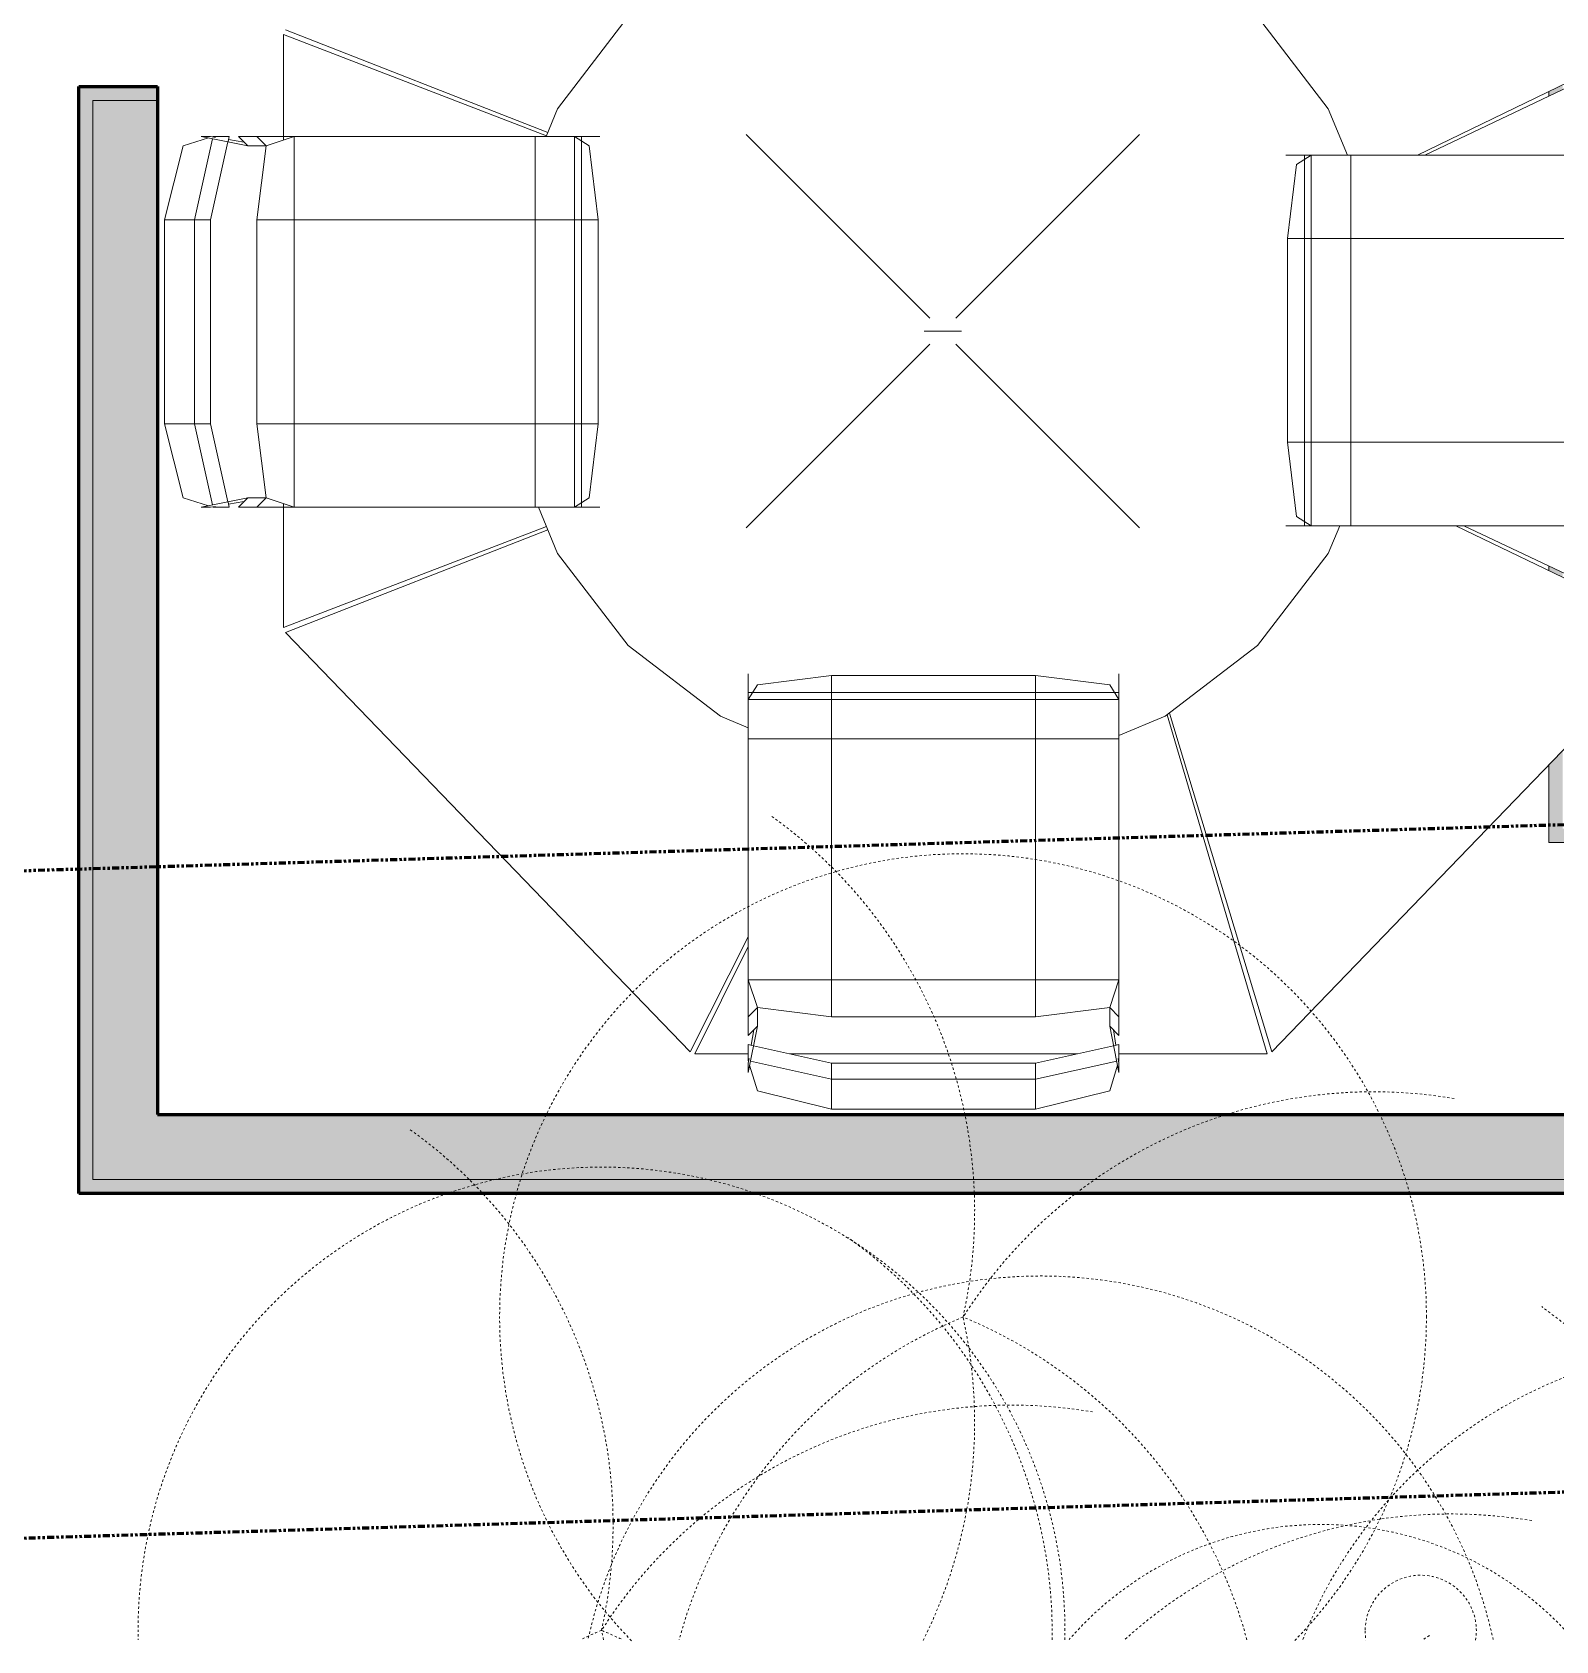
# Model space of a CAD drawing. Header units: inches. Extents: x -4061 to -1937, y 9836 to 11171.
# Drawn here: x -3141.8 to -3059.6, y 9871.1 to 9957.9 of the extents above; entities that cross this region are included whole.
import ezdxf

# ---------------------------------------------------------------- set-up
doc = ezdxf.new("R2010")
doc.units = ezdxf.units.IN
doc.header["$MEASUREMENT"] = 0
doc.linetypes.add('Dash', pattern=[0.25, 0.125, -0.125])
doc.linetypes.add('Double Dash 3_8_', pattern=[1, 0.375, -0.125, 0.125, -0.125, 0.125, -0.125])
for name, color, linetype, lineweight in [('0-1', 7, 'Continuous', 5), ('0-2', 7, 'Continuous', 9), ('0-3', 53, 'Continuous', 9), ('0-4', 250, 'Double Dash 3_8_', 60), ('A-DETL-GENF-HDLN-1', 53, 'Dash', 9), ('A-DETL-MBND-1', 23, 'Continuous', 5), ('A-DETL-MBND-3', 7, 'Continuous', 9), ('A-WALL-2', 250, 'Continuous', 60), ('A-WALL-3', 10, 'Continuous', 18), ('A-WALL-4', 23, 'Continuous', 5), ('A-WALL-5', 243, 'Continuous', 18), ('C-PROP-LINE-1', 250, 'Double Dash 3_8_', 60), ('L-SITE', 91, 'Continuous', 9)]:
    doc.layers.add(name, color=color, linetype=linetype, lineweight=lineweight)

# ---------------------------------------------------------------- blocks, each defined once
blk = doc.blocks.new('fountain grass 26747 - fountain grass 26747-V47-ENLARGED RCP - 1ST FLOOR PLAN - WEST')
at = {"layer": 'A-DETL-GENF-HDLN-1'}
for centre, radius, start, end in [((-25.612, 5.7), 26.239, 7.44428, 54.54659), ((0, 0), 25, 21.38803, 158.63798), ((22.141, -14.08), 26.239, 80.45341, 117.70131)]:
    blk.add_arc(centre, radius, start, end, dxfattribs=at)
blk = doc.blocks.new('lupin 26755 - lupin 26755-V50-ENLARGED RCP - 1ST FLOOR PLAN - WEST')
at = {"layer": 'A-DETL-GENF-HDLN-1'}
for centre, radius, start, end in [((0, 0), 18, 220.90881, 319.09119), ((-5.363, -12.255), 3, 170.31339, 360), ((-12.131, -1.52), 12.226, 300.9755, 302.84679), ((-5.363, -12.255), 3, 360, 9.68661)]:
    blk.add_arc(centre, radius, start, end, dxfattribs=at)
blk = doc.blocks.new('fountain grass 26747 - fountain grass 26747-V51-ENLARGED RCP - 1ST FLOOR PLAN - WEST')
at = {"layer": 'A-DETL-GENF-HDLN-1'}
for centre, radius, start, end in [((-25.612, 5.7), 26.239, 347.45341, 54.54659), ((0, 0), 25, 360, 224.33627), ((22.141, -14.08), 26.239, 80.45341, 147.54659), ((10.021, -24.25), 26.239, 112.45341, 164.89062), ((-25.612, -5.7), 26.239, 333.39724, 12.54659), ((-10.021, -24.25), 26.239, 15.10938, 67.54659), ((0, 0), 25, 315.70748, 360)]:
    blk.add_arc(centre, radius, start, end, dxfattribs=at)
blk = doc.blocks.new('fountain grass 26747 - fountain grass 26747-V52-ENLARGED RCP - 1ST FLOOR PLAN - WEST')
at = {"layer": 'A-DETL-GENF-HDLN-1'}
for centre, radius, start, end in [((-25.612, 5.7), 26.239, 347.45341, 54.54659), ((0, 0), 25, 360, 181.18245), ((22.141, -14.08), 26.239, 80.45341, 147.54659), ((10.021, -24.25), 26.239, 112.45341, 114.96498), ((-25.612, -5.7), 26.239, 11.4081, 12.54659), ((-10.021, -24.25), 26.239, 65.03502, 67.54659), ((0, 0), 25, 358.8137, 360)]:
    blk.add_arc(centre, radius, start, end, dxfattribs=at)
blk = doc.blocks.new('fountain grass 26747 - fountain grass 26747-V53-ENLARGED RCP - 1ST FLOOR PLAN - WEST')
at = {"layer": 'A-DETL-GENF-HDLN-1'}
for centre, radius, start, end in [((-25.612, 5.7), 26.239, 359.25621, 54.54659), ((0, 0), 25, 12.41921, 167.6026), ((22.141, -14.08), 26.239, 80.45341, 132.10604)]:
    blk.add_arc(centre, radius, start, end, dxfattribs=at)
blk = doc.blocks.new('CTR  - Topography_rvt-1-ENLARGED RCP - 1ST FLOOR PLAN - WEST')
at = {"layer": '0-3'}
for name, p in [('fountain grass 26747 - fountain grass 26747-V51-ENLARGED RCP - 1ST FLOOR PLAN - WEST', (-3091.549, 9888.589)), ('fountain grass 26747 - fountain grass 26747-V52-ENLARGED RCP - 1ST FLOOR PLAN - WEST', (-3111.052, 9871.682)), ('fountain grass 26747 - fountain grass 26747-V53-ENLARGED RCP - 1ST FLOOR PLAN - WEST', (-3087.365, 9865.807)), ('fountain grass 26747 - fountain grass 26747-V47-ENLARGED RCP - 1ST FLOOR PLAN - WEST', (-3049.943, 9862.076))]:
    blk.add_blockref(name, p, dxfattribs=at)
at = {"layer": '0-3', "rotation": 180}
blk.add_blockref('lupin 26755 - lupin 26755-V50-ENLARGED RCP - 1ST FLOOR PLAN - WEST', (-3072.222, 9859.402), dxfattribs=at)
blk = doc.blocks.new('Outdoor Table01 - 02ZUTB01_dwg-1294291-ENLARGED RCP - 1ST FLOOR PLAN - WEST')
at = {"layer": 'L-SITE'}
for p, q in [((-18.971, 16.971), (-22.785, 12)), ((18.785, 12), (14.971, 16.971)), ((-23.389, 10.541), (-37.573, 16)), ((-37.573, 10.309), (-37.573, 16)), ((-23.317, 10.714), (-37.467, 16.263)), ((23.611, 9.5), (37.574, 16.263)), ((23.997, 9.5), (37.679, 16)), ((-22.785, 12), (-23.406, 10.5)), ((19.82, 9.5), (18.785, 12)), ((-41.617, 10.423), (-42.986, 10)), ((-41.5, 10.5), (-42, 10.5)), ((-42, 10.5), (-39.5, 10)), ((-41.243, 10.457), (-41.5, 10.5)), ((-41.37, 10.5), (-41.415, 10.486)), ((-41.37, 10.5), (-40.5, 10.5)), ((-40.5, 10.5), (-40.561, 10.227)), ((-39.5, 10), (-40, 10.5)), ((-40, 10.5), (-22, 10.5)), ((-40, 10.5), (-39, 10.5)), ((-38.5, 10), (-39, 10.5)), ((-39, 10.5), (-22.5, 10.5)), ((-37, 10.5), (-38.5, 10)), ((-24, 10.5), (-37, 10.5)), ((-37, 10.5), (-37, 6)), ((-21.5, 10.5), (-25, 10.5)), ((-20.5, 10.5), (-24, 10.5)), ((-21.87, 10.5), (-24, 10.5)), ((-24, 10.5), (-24, 6)), ((-22.5, 10.5), (-21.5, 10.5)), ((-22.5, 10.5), (-22, 10.5)), ((-22, 10.5), (-20.5, 10.5)), ((-21.87, 10.5), (-21.085, 10)), ((-21.87, 10.5), (-21.87, 6)), ((-21.5, -9.5), (-21.5, 10.5)), ((-21.5, -9.5), (-21.5, 10.5)), ((-21.5, 10.5), (-20.5, 10.5)), ((-2.707, 0.707), (-12.607, 10.607)), ((-3.414, 1.414), (-12.607, 10.607)), ((-1.293, 0.707), (8.607, 10.607)), ((-0.586, 1.414), (8.607, 10.607)), ((-43.986, 6), (-42.986, 10)), ((-42.37, 6), (-41.397, 10.379)), ((-40.564, 10.213), (-41.5, 6)), ((-39.7, 10.2), (-40.536, 10.339)), ((-38.5, 10), (-39.5, 10)), ((-38.5, 10), (-39, 6)), ((-21.085, 10), (-20.585, 6)), ((20, 9.5), (16.5, 9.5)), ((16.5, 9.5), (18, 9.5)), ((16.5, 9.5), (17.5, 9.5)), ((16.585, 5), (17.085, 9)), ((17.085, 9), (17.87, 9.5)), ((17.5, 9.5), (17.5, -10.5)), ((17.5, 9.5), (17.5, -10.5)), ((17.5, 9.5), (21, 9.5)), ((17.5, 9.5), (18.5, 9.5)), ((17.87, 9.5), (20, 9.5)), ((17.87, 5), (17.87, 9.5)), ((18, 9.5), (36, 9.5)), ((18.5, 9.5), (18, 9.5)), ((18.5, 9.5), (35, 9.5)), ((20, 9.5), (33, 9.5)), ((20, 5), (20, 9.5)), ((-43.986, -5), (-43.986, 6)), ((-43.986, 6), (-42.37, 6)), ((-42.37, -5), (-42.37, 6)), ((-42.37, 6), (-41.5, 6)), ((-41.5, 6), (-41.5, -5)), ((-39, 6), (-39, -5)), ((-37, 6), (-39, 6)), ((-24, 6), (-37, 6)), ((-37, 6), (-37, -5)), ((-21.87, 6), (-24, 6)), ((-24, 6), (-24, -5)), ((-21.87, 6), (-20.585, 6)), ((-21.87, 6), (-21.87, -5)), ((-20.585, 6), (-20.585, -5)), ((16.585, -6), (16.585, 5)), ((17.87, 5), (16.585, 5)), ((17.87, -6), (17.87, 5)), ((20, 5), (17.87, 5)), ((20, -6), (20, 5)), ((33, 5), (20, 5)), ((-3.414, 1.414), (-2.707, 0.707)), ((-2.707, 0.707), (-3.414, 1.414)), ((-0.586, 1.414), (-1.293, 0.707)), ((-0.586, 1.414), (-1.293, 0.707)), ((-2.707, -0.707), (-12.607, -10.607)), ((-2.707, -0.707), (-3.414, -1.414)), ((-2.707, -0.707), (-3.414, -1.414)), ((-3, 0), (-1, 0)), ((-3, 0), (-1, 0)), ((-1.293, -0.707), (8.607, -10.607)), ((-1.293, -0.707), (-0.586, -1.414)), ((-1.293, -0.707), (-0.586, -1.414)), ((-3.414, -1.414), (-12.607, -10.607)), ((-0.586, -1.414), (8.607, -10.607)), ((-43.986, -5), (-42.986, -9)), ((-43.986, -5), (-42.37, -5)), ((-42.37, -5), (-41.397, -9.379)), ((-42.37, -5), (-41.5, -5)), ((-41.5, -5), (-40.564, -9.213)), ((-39, -5), (-38.5, -9)), ((-39, -5), (-37, -5)), ((-37, -5), (-24, -5)), ((-37, -5), (-37, -9.5)), ((-24, -5), (-21.87, -5)), ((-24, -5), (-24, -9.5)), ((-21.87, -5), (-20.585, -5)), ((-21.87, -5), (-21.87, -9.5)), ((-20.585, -5), (-21.085, -9)), ((17.085, -10), (16.585, -6)), ((17.87, -6), (16.585, -6)), ((17.87, -10.5), (17.87, -6)), ((17.87, -6), (20, -6)), ((20, -10.5), (20, -6)), ((20, -6), (33, -6)), ((-42.986, -9), (-41.617, -9.423)), ((-39.5, -9), (-42, -9.5)), ((-41.5, -9.5), (-42, -9.5)), ((-41.243, -9.457), (-41.5, -9.5)), ((-41.415, -9.486), (-41.37, -9.5)), ((-41.37, -9.5), (-40.5, -9.5)), ((-40.561, -9.227), (-40.5, -9.5)), ((-39.7, -9.2), (-40.536, -9.339)), ((-40, -9.5), (-39.5, -9)), ((-22, -9.5), (-40, -9.5)), ((-39, -9.5), (-40, -9.5)), ((-39.5, -9), (-38.5, -9)), ((-39, -9.5), (-38.5, -9)), ((-22.5, -9.5), (-39, -9.5)), ((-37, -9.5), (-38.5, -9)), ((-37.573, -16), (-37.573, -9.309)), ((-24, -9.5), (-37, -9.5)), ((-21.5, -9.5), (-25, -9.5)), ((-20.5, -9.5), (-24, -9.5)), ((-21.87, -9.5), (-24, -9.5)), ((-23.82, -9.5), (-22.785, -12)), ((-21.5, -9.5), (-22.5, -9.5)), ((-22.5, -9.5), (-22, -9.5)), ((-20.5, -9.5), (-22, -9.5)), ((-21.085, -9), (-21.87, -9.5)), ((-20.5, -9.5), (-21.5, -9.5)), ((17.87, -10.5), (17.085, -10)), ((-23.389, -10.541), (-37.573, -16)), ((-23.317, -10.714), (-37.467, -16.263)), ((18, -10.5), (16.5, -10.5)), ((16.5, -10.5), (20, -10.5)), ((17.5, -10.5), (16.5, -10.5)), ((18.5, -10.5), (17.5, -10.5)), ((17.5, -10.5), (21, -10.5)), ((17.87, -10.5), (20, -10.5)), ((36, -10.5), (18, -10.5)), ((18.5, -10.5), (18, -10.5)), ((35, -10.5), (18.5, -10.5)), ((18.785, -12), (19.406, -10.5)), ((20, -10.5), (33, -10.5)), ((25.676, -10.5), (37.574, -16.263)), ((26.102, -10.5), (37.679, -16)), ((-22.785, -12), (-18.971, -16.971)), ((14.971, -16.971), (18.785, -12)), ((-15.637, -38.891), (-37.467, -16.263)), ((37.574, -16.263), (15.744, -38.891)), ((-18.971, -16.971), (-14, -20.785)), ((10, -20.785), (14.971, -16.971)), ((-12.5, -20), (-12.5, -18.5)), ((-12.5, -18.5), (-12.5, -22)), ((-12.5, -19.5), (-12.5, -18.5)), ((-12.5, -19.87), (-12, -19.085)), ((-12, -19.085), (-8, -18.585)), ((-8, -18.585), (3, -18.585)), ((-8, -19.87), (-8, -18.585)), ((3, -18.585), (7, -19.085)), ((3, -19.87), (3, -18.585)), ((7, -19.085), (7.5, -19.87)), ((7.5, -18.5), (7.5, -22)), ((7.5, -18.5), (7.5, -20)), ((7.5, -18.5), (7.5, -19.5)), ((7.5, -19.5), (-12.5, -19.5)), ((7.5, -19.5), (-12.5, -19.5)), ((-12.5, -20.5), (-12.5, -19.5)), ((-12.5, -19.5), (-12.5, -23)), ((-12.5, -19.87), (-12.5, -22)), ((-12.5, -19.87), (-8, -19.87)), ((-8, -19.87), (-8, -22)), ((-8, -19.87), (3, -19.87)), ((3, -22), (3, -19.87)), ((3, -19.87), (7.5, -19.87)), ((7.5, -19.5), (7.5, -23)), ((7.5, -19.5), (7.5, -20.5)), ((7.5, -19.87), (7.5, -22)), ((-14, -20.785), (-12.5, -21.406)), ((-12.5, -38), (-12.5, -20)), ((-12.5, -20.5), (-12.5, -20)), ((-12.5, -37), (-12.5, -20.5)), ((7.5, -20), (7.5, -38)), ((7.5, -20.5), (7.5, -20)), ((7.5, -20.5), (7.5, -37)), ((7.5, -21.82), (10, -20.785)), ((10.1, -20.708), (15.489, -39)), ((10.224, -20.613), (15.744, -38.891)), ((-12.5, -22), (-12.5, -35)), ((-12.5, -22), (-8, -22)), ((-8, -22), (-8, -35)), ((-8, -22), (3, -22)), ((3, -35), (3, -22)), ((3, -22), (7.5, -22)), ((7.5, -22), (7.5, -35)), ((-12.5, -32.678), (-15.637, -38.891)), ((-12.5, -33.199), (-15.383, -39)), ((-12.5, -35), (-12, -36.5)), ((-12.5, -35), (-8, -35)), ((-8, -35), (-8, -37)), ((-8, -35), (3, -35)), ((3, -37), (3, -35)), ((3, -35), (7.5, -35)), ((7.5, -35), (7, -36.5)), ((-12, -36.5), (-12.5, -37)), ((-12.5, -38), (-12.5, -37)), ((-12, -36.5), (-12, -37.5)), ((-12, -36.5), (-8, -37)), ((-8, -37), (3, -37)), ((3, -37), (7, -36.5)), ((7.5, -37), (7, -36.5)), ((7, -37.5), (7, -36.5)), ((7.5, -37), (7.5, -38)), ((-12.5, -40), (-12, -37.5)), ((-12, -37.5), (-12.5, -38)), ((-12.2, -37.7), (-12.339, -38.536)), ((7.5, -38), (7, -37.5)), ((7, -37.5), (7.5, -40)), ((7.2, -37.7), (7.339, -38.536)), ((-12.5, -39), (-15.383, -39)), ((-12.5, -39.37), (-12.5, -38.5)), ((-12.5, -38.5), (-12.227, -38.561)), ((-12.213, -38.564), (-8, -39.5)), ((5.25, -39), (-10.25, -39)), ((3, -39.5), (7.213, -38.564)), ((7.227, -38.561), (7.5, -38.5)), ((7.5, -39.37), (7.5, -38.5)), ((15.489, -39), (7.5, -39)), ((-12.457, -39.243), (-12.5, -39.5)), ((-12.486, -39.415), (-12.5, -39.37)), ((-12.5, -39.5), (-12.5, -40)), ((-12, -40.986), (-12.423, -39.617)), ((-8, -40.37), (-12.379, -39.397)), ((-8, -39.5), (3, -39.5)), ((-8, -40.37), (-8, -39.5)), ((3, -40.37), (7.379, -39.397)), ((3, -40.37), (3, -39.5)), ((7, -40.986), (7.423, -39.617)), ((7.457, -39.243), (7.5, -39.5)), ((7.486, -39.415), (7.5, -39.37)), ((7.5, -39.5), (7.5, -40)), ((3, -40.37), (-8, -40.37)), ((-8, -41.986), (-8, -40.37)), ((3, -41.986), (3, -40.37)), ((-8, -41.986), (-12, -40.986)), ((7, -40.986), (3, -41.986)), ((3, -41.986), (-8, -41.986))]:
    blk.add_line(p, q, dxfattribs=at)
blk = doc.blocks.new('Outdoor Table01 - Outdoor Table01-1294297-ENLARGED RCP - 1ST FLOOR PLAN - WEST')
blk.add_blockref('Outdoor Table01 - 02ZUTB01_dwg-1294291-ENLARGED RCP - 1ST FLOOR PLAN - WEST', (0, 0))
blk = doc.blocks.new('Family - ___-1878357-ENLARGED RCP - 1ST FLOOR PLAN - WEST')
at = {"layer": 'C-PROP-LINE-1'}
for p, q in [((-3867.122, 9890.979), (-2001.312, 9946.836)), ((-3325.868, 9871.167), (-2001.312, 9910.82))]:
    blk.add_line(p, q, dxfattribs=at)
blk = doc.blocks.new('CTR - 1st Phase - Shell_rvt-1-ENLARGED RCP - 1ST FLOOR PLAN - WEST')
at = {"layer": 'A-DETL-MBND-1'}
h = blk.add_hatch(color=256, dxfattribs=at)
h.paths.add_polyline_path([(-3059.199, 9914.189), (-3055.699, 9914.189), (-3055.699, 9914.939), (-3059.199, 9914.939), (-3059.199, 9919.167), (-3059.949, 9918.39), (-3059.949, 9914.189)], flags=0)
h.paths.add_polyline_path([(-3059.199, 9928.498), (-3059.199, 9928.754), (-3059.949, 9929.11), (-3059.949, 9928.861)], flags=0)
h.paths.add_polyline_path([(-3059.949, 9954.469), (-3059.199, 9954.825), (-3059.199, 9955.081), (-3059.949, 9954.718)], flags=0)
h.paths.add_polyline_path([(-3059.199, 9964.412), (-3059.199, 9979.689), (-3059.949, 9979.689), (-3059.949, 9965.189), (-3059.89, 9965.129)], flags=0)
at = {"layer": 'A-WALL-4'}
for points in [[(-3134.999, 9899.514), (-3134.999, 9954.239), (-3138.499, 9954.239), (-3138.499, 9899.514)], [(-2945.874, 9895.264), (-2942.999, 9895.264), (-2942.999, 9896.014), (-3139.249, 9896.014), (-3139.249, 9895.264), (-2982.363, 9895.264)]]:
    blk.add_hatch(color=256, dxfattribs=at).paths.add_polyline_path(points, flags=0)
at = {"layer": 'A-WALL-5'}
for points in [[(-3138.499, 9896.014), (-3138.499, 9954.239), (-3134.999, 9954.239), (-3134.999, 9954.989), (-3139.249, 9954.989), (-3139.249, 9896.014)], [(-2982.363, 9896.014), (-2943.749, 9896.014), (-2943.749, 9899.514), (-3138.499, 9899.514), (-3138.499, 9896.014), (-3043.679, 9896.014)]]:
    blk.add_hatch(color=256, dxfattribs=at).paths.add_polyline_path(points, flags=0)
at = {"layer": 'A-DETL-MBND-3'}
for p, q in [((-3059.949, 9954.718), (-3059.949, 9954.469)), ((-3059.949, 9929.11), (-3059.949, 9928.861)), ((-3059.949, 9918.39), (-3059.949, 9914.189)), ((-3055.699, 9914.189), (-3059.949, 9914.189))]:
    blk.add_line(p, q, dxfattribs=at)
at = {"layer": 'A-WALL-2'}
for p, q in [((-3139.249, 9899.514), (-3139.249, 9954.989)), ((-3139.249, 9954.989), (-3138.499, 9954.989)), ((-3138.499, 9954.989), (-3134.999, 9954.989)), ((-3134.999, 9954.989), (-3134.999, 9954.239)), ((-3134.999, 9954.239), (-3134.999, 9899.514)), ((-3139.249, 9896.014), (-3139.249, 9899.514)), ((-3134.999, 9899.514), (-2947.249, 9899.514)), ((-3139.249, 9895.264), (-3139.249, 9896.014)), ((-2942.999, 9895.264), (-3139.249, 9895.264))]:
    blk.add_line(p, q, dxfattribs=at)
at = {"layer": 'A-WALL-3'}
for p, q in [((-3138.499, 9954.239), (-3134.999, 9954.239)), ((-3138.499, 9954.239), (-3138.499, 9899.514)), ((-3138.499, 9899.514), (-3138.499, 9896.014)), ((-2943.749, 9896.014), (-3138.499, 9896.014))]:
    blk.add_line(p, q, dxfattribs=at)
at = {"layer": '0-2'}
blk.add_blockref('Outdoor Table01 - Outdoor Table01-1294297-ENLARGED RCP - 1ST FLOOR PLAN - WEST', (-3090.638, 9941.789), dxfattribs=at)
at = {"layer": '0-4'}
blk.add_blockref('Family - ___-1878357-ENLARGED RCP - 1ST FLOOR PLAN - WEST', (0, 0), dxfattribs=at)

msp = doc.modelspace()

# ---------------------------------------------------------------- block references
at = {"layer": '0-1'}
for name in ['CTR - 1st Phase - Shell_rvt-1-ENLARGED RCP - 1ST FLOOR PLAN - WEST', 'CTR  - Topography_rvt-1-ENLARGED RCP - 1ST FLOOR PLAN - WEST']:
    msp.add_blockref(name, (0, 0), dxfattribs=at)

doc.saveas('drawing.dxf')
